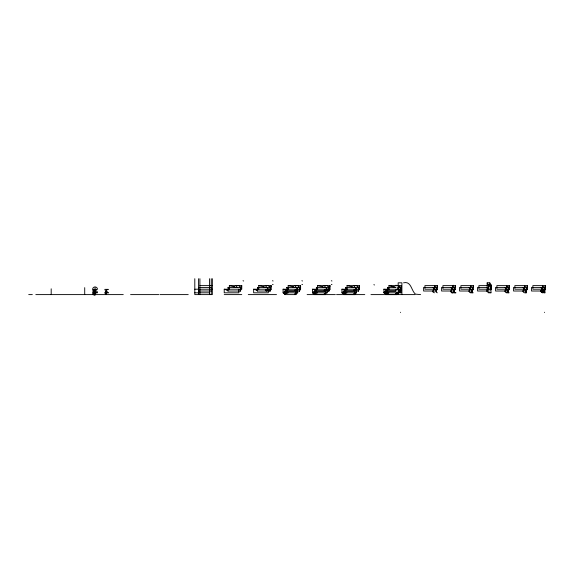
<?xml version="1.0" encoding="UTF-8"?>
<svg xmlns="http://www.w3.org/2000/svg" width="574" height="574" viewBox="0 0 574 574"><rect width="100%" height="100%" fill="white"/><g stroke="black" fill="none" stroke-linecap="round" stroke-linejoin="round"><path stroke-width="0.86" d="M95.062 294.57L95.062 287.646M385.463 293.766C385.577 295.144 386.998 292.482 388.254 293.005M95.062 290.76L95.349 289.648L96.518 289.361M399.884 291.24L400.085 292.274L400.982 292.79L401.032 289.224M543.793 291.24L543.994 292.274L544.891 292.79M400.135 290.207L400.214 291.083M471.842 291.24L471.986 292.18M489.83 283.004L489.974 283.943M507.818 291.24L507.961 292.18M266.652 291.068L268.288 289.231L265.281 290.15L266.157 290.918M296.005 294.627L296.105 290.903L297.712 289.231L294.706 290.15L295.581 290.918M432.832 291.068L434.468 289.231L434.489 285.608M450.82 291.068L452.456 289.231L452.477 285.608L453.733 286.95M468.807 291.068L470.443 289.231M486.795 291.068L488.431 289.231L488.452 285.608M504.783 291.068L506.419 289.231L506.447 285.608L507.696 286.95M522.771 291.068L524.406 289.231L524.435 285.608M540.765 291.068L542.401 289.231L542.423 285.608L543.858 287.172M454.228 291.104L454.386 292.238L455.311 292.79M525.82 291.104L525.949 292.18M399.877 290.982L399.978 290.638M507.811 290.982L508.829 289.382M525.806 290.982L526.057 290.207M543.793 290.982L544.841 289.346M240.513 290.207L240.585 291.083M269.938 290.207L270.01 291.083M299.355 290.207L299.434 291.083M328.78 290.207L328.859 291.083M358.205 290.207L358.284 291.083M436.111 290.207L436.19 291.083M454.106 290.207L454.178 291.083M472.093 290.207L472.165 291.083M508.069 290.207L508.148 291.083M544.044 290.207L544.123 291.083M228.007 287.423L240.657 287.423L240.657 291.025L228.007 291.04L228.158 287.416M257.432 287.423L270.081 287.423L270.081 291.025L257.432 291.04L257.582 287.416M286.857 287.423L299.506 287.423L299.506 291.025L286.857 291.04L287.007 287.416M316.281 287.409L328.931 287.423L328.931 291.025L316.281 291.04L316.432 287.416M345.706 287.423L358.355 287.409L358.355 291.025L345.706 291.04L345.849 287.416M396.067 291.011L387.637 291.04L387.672 287.373L388.935 289.181M385.699 291.341L386.159 291.843M453.869 291.104L453.991 292.18M541.131 290.996L541.382 290.487M240.606 289.705L241.754 285.637L229.327 285.608L229.327 289.21M270.031 289.705L271.179 285.637L258.752 285.608L258.752 289.21M299.449 289.705L300.604 285.637L288.177 285.608L288.177 289.21M328.873 289.705L330.028 285.637L317.601 285.608L317.601 289.21M358.298 289.705L359.453 285.637L347.026 285.608L347.026 289.21M400.229 289.705L401.384 285.637L388.95 285.608L388.95 289.21M436.204 289.705L437.359 285.637M454.199 289.705L455.347 285.637L442.92 285.608L442.92 289.21L455.354 289.21L455.354 285.608M472.187 289.705L473.335 285.637L460.908 285.608L460.908 289.21L473.342 289.21L473.342 285.608M508.162 289.705L509.317 285.637L496.883 285.608L496.883 289.21L509.325 289.21L509.325 285.608M526.15 289.705L527.305 285.637L514.871 285.608L514.871 289.21L527.312 289.21L527.312 285.608M544.138 289.705L545.293 285.637L532.866 285.608L532.866 289.21L545.3 289.21L545.3 285.608M395.436 285.422C397.395 286.928 393.864 284.561 397.029 285.472M490.512 288.363L491.322 285.637L478.895 285.608L478.895 289.21L491.337 289.21L491.337 285.608M436.233 291.104L436.168 292.238L437.323 292.797M396.067 287.409L387.78 287.416M400.064 290.466L400.896 289.382M385.785 294.132L386.252 293.723M505.493 290.365L506.713 289.318M523.488 290.365L524.614 289.368M541.476 290.365L542.695 289.318M284.682 291.843L284.941 291.133L285.386 291.843M314.107 291.843L314.365 291.133L314.803 291.843M343.532 291.843L343.783 291.169L344.228 291.843M490.512 289.992L491.301 289.239M526.817 289.382L525.985 290.466L526.136 291.083M271.158 289.239L269.995 291.075M300.582 289.239L299.42 291.075M330.007 289.239L328.845 291.075M359.46 285.608L359.46 289.21L358.269 291.075M401.391 285.608L401.391 289.21L400.2 291.075M437.338 289.239L436.175 291.075M455.326 289.239L454.163 291.075M473.313 289.239L472.151 291.075M509.289 289.239L508.134 291.075L508.212 287.409L495.57 287.409L495.57 291.011L508.212 291.025M527.276 289.239L526.121 291.075M545.271 289.239L544.109 291.075M398.069 289.841L398.693 289.368M398.055 289.597L398.485 289.231L395.744 289.97L395.787 290.666M327.137 289.231L325.501 291.025L314.365 291.011L314.365 294.606L325.501 294.62L325.415 291.025M354.445 294.519L353.57 293.752L356.562 292.812L356.583 289.21L354.926 291.025L343.783 291.011L343.783 294.606L354.919 294.62L354.84 291.025M284.424 292.073L283.111 292.79L284.424 293.544M313.849 292.073L312.536 292.79L313.849 293.544M343.195 292.13L341.961 292.79L343.274 293.544M384.221 292.625L385.204 292.073M385.089 292.152L384.336 292.568M285.386 293.78L284.941 294.476L284.682 293.766M314.803 293.78L314.365 294.476L314.107 293.766M344.228 293.78L343.783 294.476L343.532 293.766M397.71 292.991C394.159 292.632 397.129 295.911 395.558 293.694A5.051 0.775 -5 0 1 395.795 293.594L398.492 292.812L398.514 285.608M384.164 292.654L383.848 289.21L401.391 289.21M285.701 293.615L288.148 292.812L285.701 292.015M315.126 293.615L317.573 292.812L315.126 292.015M344.551 293.615L346.997 292.812L344.551 292.015M386.575 293.572L387.637 293.192M387.78 293.149L388.921 292.812L386.481 292.015M297.712 292.812L294.72 293.752L295.596 294.519M325.006 290.918L324.131 290.15L327.137 289.217L327.158 292.805L324.145 293.752L325.02 294.519M356.562 289.217L353.555 290.15L354.431 290.918M395.551 285.378L396.325 285.414M108.012 289.361L106.621 290.071L106.549 294.606L104.827 292.884M403.522 282.824C411.135 280.873 411.156 290.064 415.081 293.795A3.516 2.669 0 0 0 415.863 294.189L420.606 294.606M489.859 282.781L487.154 282.781L487.175 291.649L488.783 292.797L490.971 292.805L490.971 284.568L490.088 284.108M487.154 283.004L487.907 284.309L490.971 284.568M199.903 285.608L212.337 285.608M322.767 287.409L323.793 287.481M352.192 287.409L353.218 287.481M394.123 287.409L395.206 287.474L390.872 286.046M198.582 287.423L211.232 287.423M397.71 287.423L400.279 287.409L400.279 291.025L398.564 291.025M436.262 287.409L423.612 287.409L423.612 291.011L436.262 291.011L436.262 288.126M472.237 287.409L459.587 287.409L459.587 291.011L472.23 291.025L472.237 289.569M487.699 287.409L477.582 287.409L477.582 291.011L487.699 291.011M526.2 287.409L513.558 287.409L513.558 291.011L526.2 291.011L526.2 289.569M544.195 287.409L531.546 287.409L531.546 291.011L544.195 291.011L544.195 288.126M194.801 289.21L212.337 289.21M238.884 289.21L238.884 292.805L224.226 292.805L224.226 289.21L241.762 289.21L241.762 285.608M268.309 289.21L268.309 292.805L253.651 292.805L253.651 289.21L271.186 289.21L271.186 285.608M297.734 289.21L297.734 292.805L283.075 292.805L283.075 289.21L300.611 289.21L300.611 285.608M359.46 289.21L341.925 289.21L341.925 292.805L356.583 292.805M93.569 289.353L96.776 289.361M108.299 289.361L104.805 289.361L106.204 292.396M198.582 291.025L211.232 291.025M93.569 292.848L96.554 292.848M104.805 292.855L108.299 292.855M194.801 292.805L209.46 292.805M327.158 292.805L312.5 292.805L312.5 289.21L330.036 289.21L330.036 285.608M398.514 292.805L383.848 292.805L385.204 293.544M398.356 292.683L401.032 292.805M451.473 292.805L455.971 292.805M470.824 292.805L472.983 292.805M506.806 292.805L508.966 292.805M542.408 292.718L542.028 292.604L544.941 292.805L544.941 289.224M28.707 294.606L32.323 294.606M35.818 294.606L123.259 294.606M130.578 294.606L158.804 294.606M160.002 294.606L188.229 294.606M224.226 294.606L241.762 294.606M248.277 294.606L276.503 294.606M307.126 294.606L335.352 294.606M336.551 294.606L364.777 294.606M370.962 294.606L415.009 294.606M396.849 294.62L396.842 293.178L396.849 294.62L385.714 294.606L385.714 291.011L395.995 291.025M296.076 291.025L284.941 291.011L284.941 294.606L296.076 294.62M385.714 291.011L387.579 290.824M397.172 285.486L398.492 285.608M356.562 285.608L353.498 285.407L355.105 287.416M327.137 285.608L324.073 285.407L325.68 287.416M297.712 285.608L294.663 285.393L296.256 287.416M268.288 285.608L265.245 285.393L266.838 287.416M238.863 285.608L235.821 285.393L237.206 287.416M388.964 285.615L390.65 285.996M347.04 285.615L351.984 286.821M317.616 285.615L322.559 286.821M288.191 285.615L293.135 286.821M258.766 285.615L263.71 286.821M229.342 285.615L234.285 286.821M391.131 286.11L394.008 286.849M506.77 292.797L505.421 292.238L505.142 291.104M470.795 292.797L469.446 292.238L469.166 291.104M452.8 292.797L451.451 292.238L451.178 291.104M452.441 292.797L451.092 292.238L450.82 291.104M434.453 292.797L433.105 292.238L432.832 291.104M383.87 289.217L386.625 290.1M341.939 289.217L344.809 290.15M312.514 289.217L315.384 290.15M283.09 289.217L285.96 290.15M253.665 289.217L256.542 290.15M224.247 289.217L227.117 290.15M384.609 289.425L385.054 289.554M385.219 289.605L387.608 290.896M508.916 292.79L508.119 292.396M490.928 292.79L490.182 292.439M472.94 292.79L472.144 292.396M454.945 292.79L454.113 292.345M394.295 286.95L395.206 287.466M400.709 292.697L399.906 291.786M352.544 287.014L353.275 287.466M323.119 287.014L323.858 287.466M293.694 287.014L294.433 287.466M264.27 287.014L264.98 287.409M234.845 287.014L235.555 287.409M544.568 292.675L543.815 291.786M345.189 290.351L345.706 291.04M315.765 290.351L316.281 291.04M286.34 290.351L286.857 291.04M256.915 290.351L257.432 291.04M227.491 290.351L228.007 291.04M526.114 292.396C528.245 293.214 522.433 293.35 523.129 291.104M358.233 287.452L356.612 285.644M328.816 287.452L327.187 285.644M299.391 287.452L297.762 285.644M269.967 287.452L268.338 285.644M240.542 287.452L238.913 285.644M106.577 291.133L108.278 292.833M95.083 291.133L96.784 292.833M93.332 292.884L95.033 294.584M524.464 285.644L525.519 286.756M488.481 285.644L489.342 286.541M434.518 285.644L435.96 287.222M398.543 285.644L399.813 287.014M541.095 287.545L542.401 289.181M523.108 287.545L524.406 289.181M505.113 287.545L506.419 289.181M487.125 287.545L488.431 289.181M469.137 287.545L470.443 289.181M451.15 287.545L452.456 289.181M433.162 287.545L434.468 289.181M355.256 287.545L356.562 289.181M325.831 287.545L327.137 289.181M296.406 287.545L297.712 289.181M266.982 287.545L268.288 289.181M471.548 286.756L470.493 285.644L470.465 289.21M387.479 290.666L387.005 290.286L387.522 290.724M397.911 288.421L398.485 289.181M345.971 287.545L347.005 289.181M316.547 287.545L317.58 289.181M287.122 287.545L288.155 289.181M257.697 287.545L258.731 289.181M228.273 287.545L229.306 289.181M541.304 292.123L542.071 292.618L541.268 292.058M93.318 289.375L94.71 292.396M106.398 293.027L106.549 294.311M94.904 293.027L95.062 294.254M541.124 291.291L541.174 291.814L541.124 291.104M542.782 289.224L542.782 292.805M488.818 284.568L488.818 292.805M401.908 294.606L401.908 282.824L398.162 282.824L398.162 294.606M398.873 289.224L398.873 292.805M212.337 278.713L212.337 294.606L194.801 294.606L194.801 278.713M211.225 278.713L211.225 294.606M209.46 278.713L209.46 294.606M199.903 278.713L199.903 294.606M198.582 278.713L198.582 294.606M84.715 287.646L84.715 294.606M51.186 288.808L51.186 294.606M526.229 292.223A33.349 5.144 -36 0 1 526.014 292.137M526.128 290.057A10.511 0.89 -68 0 1 526.236 289.511M523.115 287.696A21.195 0.926 60.4 0 1 523.33 287.954M526.466 288.5A27.48 1.679 -36.6 0 1 526.918 288.091M524.141 290.064A26.318 2.088 -30.4 0 1 524.277 289.935M508.471 288.5A27.48 1.679 -36.6 0 1 508.93 288.091M506.153 290.064A26.318 2.088 -30.4 0 1 506.29 289.935M508.155 292.288A33.349 5.137 -37.7 0 1 508.134 292.051M508.134 290.057A10.511 0.89 -68 0 1 508.248 289.511M507.997 287.022A32.761 0.918 72.1 0 1 507.933 286.892M505.127 287.696A21.195 0.926 60.4 0 1 505.342 287.954M544.461 312.249A30.745 0.56 85 0 1 544.482 312.514M541.052 290.659A26.318 2.196 -29.2 0 1 541.067 290.595M544.453 288.5A27.48 1.679 -36.6 0 1 544.905 288.091M541.469 292.051A33.859 5.618 -20 0 1 541.361 291.958M544.116 290.057A10.511 0.89 -68 0 1 544.231 289.511M541.103 287.696A21.195 0.926 60.4 0 1 541.318 287.954M490.167 284.051A33.349 5.137 -37.7 0 1 490.146 283.814M487.139 287.696A21.195 0.926 60.4 0 1 487.355 287.954M472.172 292.288A33.349 5.137 -37.7 0 1 472.158 292.051M472.158 290.057A10.511 0.89 -68 0 1 472.273 289.511M469.152 287.696A21.195 0.926 60.4 0 1 469.367 287.954M454.271 292.223A33.349 5.144 -36 0 1 454.056 292.137M454.17 290.057A10.511 0.89 -68 0 1 454.285 289.511M451.157 287.696A21.195 0.926 60.4 0 1 451.379 287.954M453.546 285.486A32.761 0.911 71.8 0 1 453.446 285.256M436.183 290.057A10.511 0.89 -68 0 1 436.297 289.511M433.169 287.696A21.195 0.926 60.4 0 1 433.384 287.954M400.544 312.249A30.745 0.56 85 0 1 400.573 312.514M384.422 293.386A18.569 1.844 13.6 0 1 384.881 293.644M386.345 292.001A11.566 1.198 7.5 0 1 386.072 291.836M386.137 293.737A11.652 1.119 -8.3 0 1 386.41 293.594M387.421 293.802A43.66 3.566 -14.2 0 1 387.034 293.788M374.528 284.962A42.727 0.538 22 0 1 373.846 284.69M383.827 292.058A44.528 4.032 -18.7 0 1 383.36 292.374M384.659 292.044A18.712 1.901 -12.9 0 1 384.221 292.274M385.068 291.972A18.49 1.887 -12.8 0 1 384.767 292.159M387.019 290.135A10.554 1.292 7.3 0 1 387.278 290.315M400.207 290.057A10.511 0.89 -68 0 1 400.315 289.511M400.064 287.022A32.761 0.918 72.1 0 1 399.999 286.892M95.062 295.287A2.425 2.425 0 0 1 92.629 292.855A2.425 2.425 0 0 1 95.062 290.43A2.425 2.425 0 0 1 97.487 292.855M93.827 291.614A19.164 3.53 48.1 0 1 94.143 292.324M105.322 291.614A19.164 3.53 48.1 0 1 105.638 292.324M95.062 291.786A2.425 2.425 0 0 1 92.629 289.361A2.425 2.425 0 0 1 95.062 286.928A2.425 2.425 0 0 1 97.487 289.361M316.561 287.718A22.085 0.804 65.7 0 1 316.74 287.983M313.526 291.965A18.569 1.844 -13.6 0 1 313.067 292.231M302.548 284.611A41.385 0.524 22 0 1 301.874 284.338M314.911 293.766A11.523 1.055 -9.2 0 1 315.277 293.594M315.226 290.135A10.296 1.155 8.9 0 1 315.643 290.336M313.067 293.386A18.569 1.844 13.6 0 1 313.526 293.644M315.277 292.03A11.566 1.17 7.9 0 1 314.911 291.857M322.33 286.799A10.067 0.804 8.6 0 1 322.94 286.993M328.852 290.057A10.511 0.89 -68 0 1 328.967 289.511M328.708 287.022A32.761 0.918 72.1 0 1 328.651 286.892M325.838 287.696A21.195 0.926 60.4 0 1 326.054 287.954M302.534 281.002A41.385 0.524 22 0 1 301.859 280.736M273.109 281.002A41.385 0.524 22 0 1 272.435 280.736M296.414 287.696A21.195 0.926 60.4 0 1 296.629 287.954M299.284 287.022A32.761 0.918 72.1 0 1 299.226 286.892M299.427 290.057A10.511 0.89 -68 0 1 299.542 289.511M234.056 286.799A10.067 0.804 8.6 0 1 234.666 286.993M226.952 290.135A10.296 1.155 8.9 0 1 227.376 290.336M228.287 287.718A22.085 0.804 65.7 0 1 228.466 287.983M240.441 287.022A32.761 0.918 72.1 0 1 240.377 286.892M240.578 290.057A10.511 0.89 -68 0 1 240.693 289.511M270.002 290.057A10.511 0.89 -68 0 1 270.117 289.511M269.866 287.022A32.761 0.918 72.1 0 1 269.802 286.892M257.712 287.718A22.085 0.804 65.7 0 1 257.891 287.983M266.989 287.696A21.195 0.926 60.4 0 1 267.211 287.954M243.685 281.002A41.385 0.524 22 0 1 243.01 280.736M256.377 290.135A10.296 1.155 8.9 0 1 256.8 290.336M263.48 286.799A10.067 0.804 8.6 0 1 264.09 286.993M292.905 286.799A10.067 0.804 8.6 0 1 293.515 286.993M285.852 292.03A11.566 1.17 7.9 0 1 285.486 291.857M283.642 293.386A18.569 1.844 13.6 0 1 284.101 293.644M285.802 290.135A10.296 1.155 8.9 0 1 286.225 290.336M285.486 293.766A11.523 1.055 -9.2 0 1 285.852 293.594M273.124 284.611A41.385 0.524 22 0 1 272.449 284.338M284.101 291.965A18.569 1.844 -13.6 0 1 283.642 292.231M287.136 287.718A22.085 0.804 65.7 0 1 287.316 287.983M351.754 286.799A10.067 0.804 8.6 0 1 352.357 286.993M344.701 292.03A11.566 1.17 7.9 0 1 344.335 291.857M342.491 293.386A18.569 1.844 13.6 0 1 342.951 293.644M344.651 290.135A10.296 1.155 8.9 0 1 345.067 290.336M331.959 281.002A41.385 0.524 22 0 1 331.284 280.736M344.335 293.766A11.523 1.055 -9.2 0 1 344.701 293.594M331.973 284.611A41.385 0.524 22 0 1 331.298 284.338M342.951 291.965A18.569 1.844 -13.6 0 1 342.491 292.231M355.263 287.696A21.195 0.926 60.4 0 1 355.478 287.954M345.986 287.718A22.085 0.804 65.7 0 1 346.165 287.983M358.133 287.022A32.761 0.918 72.1 0 1 358.076 286.892M358.276 290.057A10.511 0.89 -68 0 1 358.384 289.511M437.366 285.608L424.932 285.608L424.932 289.21L437.366 289.21L437.366 285.608M454.249 287.409L441.6 287.409L441.6 291.011L454.249 291.011L454.249 287.409"/></g></svg>
